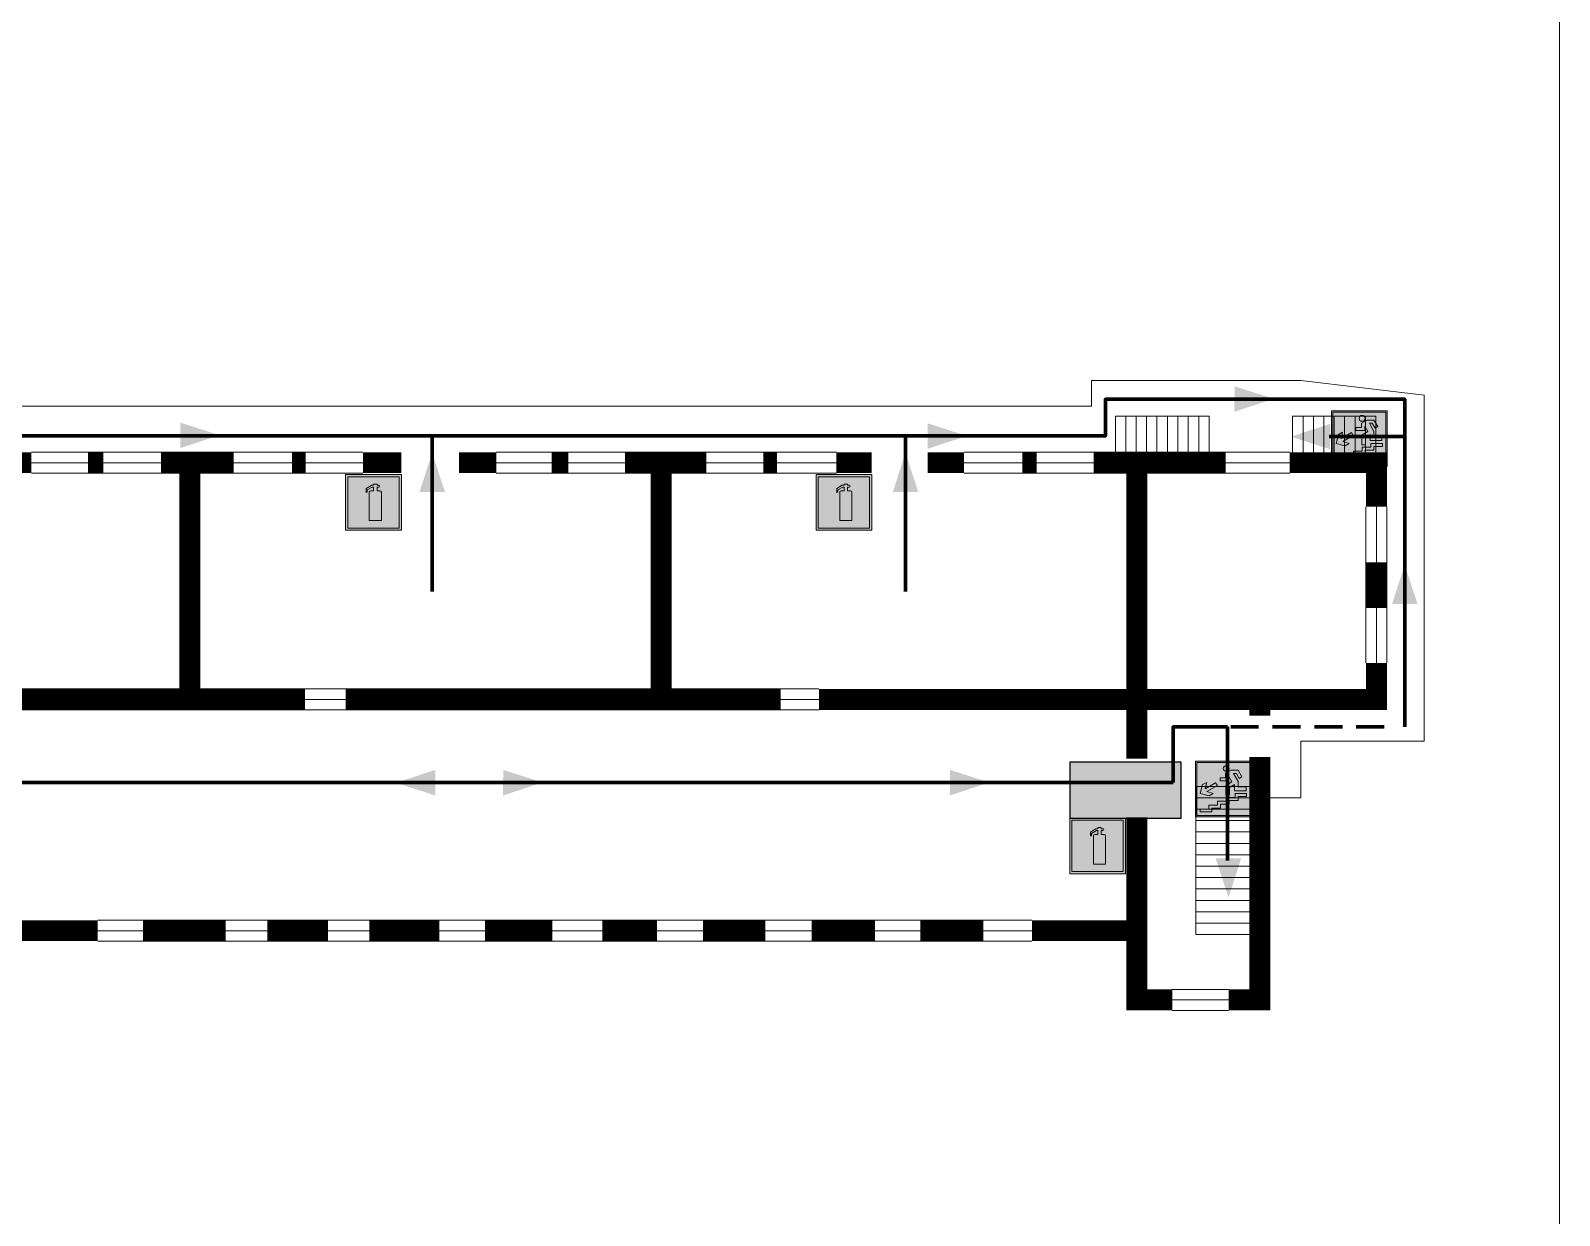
# Model space of a CAD drawing. Header units: millimetres. Extents: x 13810 to 67229, y 12374 to 21950.
# Drawn here: x 33768.2 to 33987.4, y 15085.1 to 15255.1 of the extents above; entities that cross this region are included whole.
import ezdxf

# ---------------------------------------------------------------- set-up
doc = ezdxf.new("R2010")
doc.units = ezdxf.units.MM
doc.linetypes.add('{ Wide Dash }', pattern=[12, 4, -2, 4, -2])
doc.layers.add('План_Штампы', color=7, linetype='Continuous')

# ---------------------------------------------------------------- blocks, each defined once
blk = doc.blocks.new('вниз 3')
at = {"lineweight": 0, "true_color": 0xffffff}
h = blk.add_hatch(color=7, dxfattribs=at)
h.dxf.hatch_style = 1
h.paths.add_polyline_path([(40997.5, -4475.69), (40997.25, -4475.28), (40995.76, -4476.15), (40995.97, -4475.23), (40995.39, -4475.56), (40995.05, -4476.83), (40996.33, -4477.17), (40996.91, -4476.83), (40996, -4476.55)], flags=0)
h.paths.add_polyline_path([(40999.81, -4473.95), (41000.22, -4473.95), (41000.64, -4474.67), (41001.03, -4474.43), (41000.46, -4473.49), (41000.42, -4473.49), (40999.43, -4473.49), (40998.68, -4473.92), (40998.68, -4474.57), (40997.88, -4474.57), (40997.88, -4475), (40999.14, -4475), (40999.14, -4474.43), (40999.14, -4474.38), (40999.59, -4475.15), (40998.72, -4475.67), (40998.72, -4477.06), (40999.24, -4477.06), (40999.24, -4475.96), (40999.95, -4475.56), (40999.95, -4476.43), (41001.61, -4476.43), (41001.61, -4475.88), (41000.47, -4475.88), (41000.47, -4475.12)], flags=0)
h.paths.add_polyline_path([(40999.2, -4473.24, 1), (40998.35, -4473.24, 1)], flags=0)
h.paths.add_polyline_path([(41000.46, -4477.26), (41001.69, -4477.26), (41001.69, -4476.84), (41000.03, -4476.84), (41000.03, -4477.39), (40998.78, -4477.39), (40998.78, -4477.95), (40997.53, -4477.95), (40997.53, -4478.5), (40996.29, -4478.5), (40996.29, -4479.06), (40995.05, -4479.06), (40995.05, -4479.48), (40995.29, -4479.48), (40996.72, -4479.48), (40996.72, -4478.92), (40997.97, -4478.92), (40997.97, -4478.36), (40999.2, -4478.36), (40999.2, -4477.81), (41000.46, -4477.81)], flags=0)
h.paths.add_polyline_path([(41002.37, -4472.17), (40994.37, -4472.17), (40994.37, -4480.17), (41002.37, -4480.17)])
h.paths.add_polyline_path([(41002.16, -4479.96), (40994.57, -4479.96), (40994.57, -4472.37), (41002.16, -4472.37)], flags=16)
h.paths.add_polyline_path([(41001.61, -4475.88), (41001.61, -4476.43), (40999.95, -4476.43), (40999.95, -4475.56), (40999.24, -4475.96), (40999.24, -4477.06), (40998.72, -4477.06), (40998.72, -4475.67), (40999.59, -4475.15), (40999.14, -4474.38), (40999.14, -4474.43), (40999.14, -4475), (40997.88, -4475), (40997.88, -4474.57), (40998.68, -4474.57), (40998.68, -4473.92), (40999.43, -4473.49), (41000.42, -4473.49), (41000.46, -4473.49), (41001.03, -4474.43), (41000.64, -4474.67), (41000.22, -4473.95), (40999.81, -4473.95), (41000.47, -4475.12), (41000.47, -4475.88)], flags=0)
h.paths.add_polyline_path([(41001.69, -4476.84), (41001.69, -4477.26), (41000.46, -4477.26), (41000.46, -4477.81), (40999.2, -4477.81), (40999.2, -4478.36), (40997.97, -4478.36), (40997.97, -4478.92), (40996.72, -4478.92), (40996.72, -4479.48), (40995.05, -4479.48), (40995.05, -4479.06), (40996.29, -4479.06), (40996.29, -4478.5), (40997.53, -4478.5), (40997.53, -4477.95), (40998.78, -4477.95), (40998.78, -4477.39), (41000.03, -4477.39), (41000.03, -4476.84)], flags=0)
h.paths.add_polyline_path([(40998.35, -4473.24, -1), (40999.2, -4473.24, -1)], flags=0)
h.paths.add_polyline_path([(40997.5, -4475.69), (40996, -4476.55), (40996.91, -4476.83), (40996.33, -4477.17), (40995.05, -4476.83), (40995.39, -4475.56), (40995.97, -4475.23), (40995.76, -4476.15), (40997.25, -4475.28)], flags=0)
at = {"lineweight": 0}
h = blk.add_hatch(color=126, dxfattribs=at)
h.dxf.hatch_style = 1
h.paths.add_polyline_path([(41002.16, -4472.37), (40994.57, -4472.37), (40994.57, -4479.96), (41002.16, -4479.96)])
h.paths.add_polyline_path([(40995.97, -4475.23), (40995.76, -4476.15), (40997.25, -4475.28), (40997.5, -4475.69), (40996, -4476.55), (40996.91, -4476.83), (40996.33, -4477.17), (40995.05, -4476.83), (40995.39, -4475.56)], flags=16)
h.paths.add_polyline_path([(40997.88, -4474.57), (40998.68, -4474.57), (40998.68, -4473.92), (40999.43, -4473.49), (41000.42, -4473.49), (41000.46, -4473.49), (41001.03, -4474.43), (41000.64, -4474.67), (41000.22, -4473.95), (40999.81, -4473.95), (41000.47, -4475.12), (41000.47, -4475.88), (41001.61, -4475.88), (41001.61, -4476.43), (40999.95, -4476.43), (40999.95, -4475.56), (40999.24, -4475.96), (40999.24, -4477.06), (40998.72, -4477.06), (40998.72, -4475.67), (40999.59, -4475.15), (40999.14, -4474.38), (40999.14, -4474.43), (40999.14, -4475), (40997.88, -4475)], flags=16)
h.paths.add_polyline_path([(40998.35, -4473.24, -1), (40999.2, -4473.24, -1)], flags=16)
h.paths.add_polyline_path([(40997.53, -4477.95), (40998.78, -4477.95), (40998.78, -4477.39), (41000.03, -4477.39), (41000.03, -4476.84), (41001.69, -4476.84), (41001.69, -4477.26), (41000.46, -4477.26), (41000.46, -4477.81), (40999.2, -4477.81), (40999.2, -4478.36), (40997.97, -4478.36), (40997.97, -4478.92), (40996.72, -4478.92), (40996.72, -4479.48), (40995.05, -4479.48), (40995.05, -4479.06), (40996.29, -4479.06), (40996.29, -4478.5), (40997.53, -4478.5)], flags=16)
at = {"lineweight": 0, "true_color": 0xffffff}
h = blk.add_hatch(color=7, dxfattribs=at)
h.dxf.hatch_style = 1
h.paths.add_polyline_path([(40999.2, -4473.24, 1), (40998.35, -4473.24, 1)])
h.paths.add_polyline_path([(40999.81, -4473.95), (41000.22, -4473.95), (41000.64, -4474.67), (41001.03, -4474.43), (41000.46, -4473.49), (41000.42, -4473.49), (40999.43, -4473.49), (40998.68, -4473.92), (40998.68, -4474.57), (40997.88, -4474.57), (40997.88, -4475), (40999.14, -4475), (40999.14, -4474.43), (40999.14, -4474.38), (40999.59, -4475.15), (40998.72, -4475.67), (40998.72, -4477.06), (40999.24, -4477.06), (40999.24, -4475.96), (40999.95, -4475.56), (40999.95, -4476.43), (41001.61, -4476.43), (41001.61, -4475.88), (41000.47, -4475.88), (41000.47, -4475.12)])
h.paths.add_polyline_path([(40999.2, -4477.81), (41000.46, -4477.81), (41000.46, -4477.26), (41001.69, -4477.26), (41001.69, -4476.84), (41000.03, -4476.84), (41000.03, -4477.39), (40998.78, -4477.39), (40998.78, -4477.95), (40997.53, -4477.95), (40997.53, -4478.5), (40996.29, -4478.5), (40996.29, -4479.06), (40995.05, -4479.06), (40995.05, -4479.48), (40995.29, -4479.48), (40996.72, -4479.48), (40996.72, -4478.92), (40997.97, -4478.92), (40997.97, -4478.36), (40999.2, -4478.36)])
h.paths.add_polyline_path([(40997.5, -4475.69), (40997.25, -4475.28), (40995.76, -4476.15), (40995.97, -4475.23), (40995.39, -4475.56), (40995.05, -4476.83), (40996.33, -4477.17), (40996.91, -4476.83), (40996, -4476.55)])
at = {"color": 126, "lineweight": 0}
for points in [[(40994.37, -4472.17), (41002.37, -4472.17), (41002.37, -4480.17), (40994.37, -4480.17)], [(40994.57, -4472.37), (41002.16, -4472.37), (41002.16, -4479.96), (40994.57, -4479.96)]]:
    blk.add_lwpolyline(points, close=True, dxfattribs=at)
for points in [[(40999.14, -4474.43), (40999.14, -4475), (40997.88, -4475), (40997.88, -4474.57), (40998.68, -4474.57), (40998.68, -4473.92), (40999.43, -4473.49), (41000.42, -4473.49), (41000.46, -4473.49), (41001.03, -4474.43), (41000.64, -4474.67), (41000.22, -4473.95), (40999.81, -4473.95), (41000.47, -4475.12), (41000.47, -4475.88), (41001.61, -4475.88), (41001.61, -4476.43), (40999.95, -4476.43), (40999.95, -4475.56), (40999.24, -4475.96), (40999.24, -4477.06), (40998.72, -4477.06), (40998.72, -4475.67), (40999.59, -4475.15), (40999.14, -4474.38), (40999.14, -4474.43)], [(40995.05, -4476.83), (40995.39, -4475.56), (40995.97, -4475.23), (40995.76, -4476.15), (40997.25, -4475.28), (40997.5, -4475.69), (40996, -4476.55), (40996.91, -4476.83), (40996.33, -4477.17), (40995.05, -4476.83)], [(40995.29, -4479.48), (40995.05, -4479.48), (40995.05, -4479.06), (40996.29, -4479.06), (40996.29, -4478.5), (40997.53, -4478.5), (40997.53, -4477.95), (40998.78, -4477.95), (40998.78, -4477.39), (41000.03, -4477.39), (41000.03, -4476.84), (41001.69, -4476.84), (41001.69, -4477.26), (41000.46, -4477.26), (41000.46, -4477.81), (40999.2, -4477.81), (40999.2, -4478.36), (40997.97, -4478.36), (40997.97, -4478.92), (40996.72, -4478.92), (40996.72, -4479.48), (40995.05, -4479.48)]]:
    blk.add_lwpolyline(points, dxfattribs=at)
blk.add_circle((40998.77, -4473.24), 0.426, dxfattribs=at)
blk = doc.blocks.new('A$C3AD82952')
at = {"true_color": 0xf5f5ff}
h = blk.add_hatch(color=7, dxfattribs=at)
h.dxf.hatch_style = 1
h.paths.add_polyline_path([(8.21, 8.73, 0.414214), (7.89, 9.05), (7.22, 9.05), (7.22, 9.92), (7.59, 9.92, 1), (7.57, 10.36), (7.22, 10.36), (7.22, 10.6), (6.43, 10.6), (6.43, 10.36), (6.01, 10.36), (4.74, 9.59), (4.74, 8.69), (4.98, 8.73), (4.98, 9.26), (6.12, 9.91), (6.43, 9.91), (6.43, 9.05), (5.76, 9.05, 0.414214), (5.44, 8.73), (5.44, 2.2), (8.21, 2.2)], flags=0)
h.paths.add_polyline_path([(12.8, 12.8), (0, 12.8), (0, 0), (12.8, 0)])
h.paths.add_polyline_path([(0.51, 12.29), (12.29, 12.29), (12.29, 0.51), (0.51, 0.51)], flags=16)
h.paths.add_polyline_path([(4.74, 9.59), (6.01, 10.36), (6.43, 10.36), (6.43, 10.6), (7.22, 10.6), (7.22, 10.36), (7.59, 10.36, -0.94586), (7.59, 9.92), (7.22, 9.92), (7.22, 9.05), (7.89, 9.05, -0.414214), (8.21, 8.73), (8.21, 2.2), (5.44, 2.2), (5.44, 8.73, -0.414214), (5.76, 9.05), (6.43, 9.05), (6.43, 9.91), (6.12, 9.91), (4.98, 9.26), (4.98, 8.73), (4.74, 8.69)], flags=0)
h = blk.add_hatch(color=242)
h.dxf.hatch_style = 1
h.paths.add_polyline_path([(12.29, 12.29), (0.51, 12.29), (0.51, 0.51), (12.29, 0.51)])
h.paths.add_polyline_path([(4.74, 8.69), (4.74, 9.59), (6.01, 10.36), (6.43, 10.36), (6.43, 10.6), (7.22, 10.6), (7.22, 10.36), (7.59, 10.36, -0.94586), (7.59, 9.92), (7.22, 9.92), (7.22, 9.05), (7.89, 9.05, -0.414214), (8.21, 8.73), (8.21, 2.2), (5.44, 2.2), (5.44, 8.73, -0.414214), (5.76, 9.05), (6.43, 9.05), (6.43, 9.91), (6.12, 9.91), (4.98, 9.26), (4.98, 8.73)], flags=16)
h = blk.add_hatch(color=7, dxfattribs=at)
h.dxf.hatch_style = 1
h.paths.add_polyline_path([(8.21, 8.73, 0.414214), (7.89, 9.05), (7.22, 9.05), (7.22, 9.92), (7.59, 9.92, 1), (7.57, 10.36), (7.22, 10.36), (7.22, 10.6), (6.43, 10.6), (6.43, 10.36), (6.01, 10.36), (4.74, 9.59), (4.74, 8.69), (4.98, 8.73), (4.98, 9.26), (6.12, 9.91), (6.43, 9.91), (6.43, 9.05), (5.76, 9.05, 0.414214), (5.44, 8.73), (5.44, 2.2), (8.21, 2.2)])
at = {"color": 242, "lineweight": 5}
for p, q in [((0, 0), (0, 12.8)), ((0, 12.8), (12.8, 12.8)), ((7.22, 10.6), (6.43, 10.6)), ((6.43, 10.6), (6.43, 10.36)), ((7.22, 10.36), (7.22, 10.6)), ((12.8, 0), (12.8, 12.8)), ((6.01, 10.36), (4.74, 9.59)), ((4.74, 9.59), (4.74, 8.69)), ((4.74, 8.69), (4.98, 8.73)), ((4.98, 9.26), (6.12, 9.91)), ((4.98, 8.73), (4.98, 9.26)), ((5.44, 2.2), (5.44, 8.73)), ((5.76, 9.05), (6.43, 9.05)), ((6.01, 10.36), (6.43, 10.36)), ((6.12, 9.91), (6.43, 9.91)), ((6.43, 9.91), (6.43, 9.05)), ((7.59, 10.36), (7.22, 10.36)), ((7.22, 9.05), (7.22, 9.92)), ((7.59, 9.92), (7.22, 9.92)), ((7.89, 9.05), (7.22, 9.05)), ((8.21, 2.2), (8.21, 8.73)), ((0, 0), (12.8, 0)), ((5.44, 2.2), (8.21, 2.2))]:
    blk.add_line(p, q, dxfattribs=at)
blk.add_lwpolyline([(0.51, 12.29), (12.29, 12.29), (12.29, 0.51), (0.51, 0.51)], close=True, dxfattribs=at)
for centre, radius, start, end in [((5.76, 8.73), 0.32, 90, 180), ((7.58, 10.14), 0.223, 273.1875, 86.8125), ((7.89, 8.73), 0.32, 0, 90)]:
    blk.add_arc(centre, radius, start, end, dxfattribs=at)
blk = doc.blocks.new('A$C7B4425F7')
at = {"true_color": 0xffffff}
blk.add_hatch(color=7, dxfattribs=at).paths.add_polyline_path([(0, 0), (-16, 0), (-16, -8), (0, -8)])
h = blk.add_hatch(color=126)
h.paths.add_polyline_path([(-0.2, -0.2), (-15.8, -0.2), (-15.8, -7.8), (-0.2, -7.8)])
h.paths.add_polyline_path([(-11.76, -2.03), (-11.76, -3.66), (-11.17, -3.66, -0.568275), (-11.17, -6.18), (-12.58, -6.18), (-12.58, -2.03)], flags=16)
h.paths.add_polyline_path([(-13.33, -4.12, -0.495768), (-13.59, -6.18), (-15.03, -6.18), (-15.03, -2.03), (-13.59, -2.03, -0.487973)], flags=16)
h.paths.add_polyline_path([(-10.25, -2.03), (-9.48, -2.03), (-9.48, -6.18), (-10.25, -6.18)], flags=16)
h.paths.add_polyline_path([(-13.84, -3.69), (-14.24, -3.69), (-14.24, -3.03), (-13.9, -3.03, -0.692621)], flags=0)
h.paths.add_polyline_path([(-9.15, -2.03), (-8.4, -2.03), (-8.04, -3.07), (-7.68, -2.03), (-6.93, -2.03), (-7.64, -4.1), (-6.93, -6.18), (-7.68, -6.18), (-8.04, -5.14), (-8.4, -6.18), (-9.15, -6.18), (-8.44, -4.1)], flags=16)
h.paths.add_polyline_path([(-11.76, -4.46), (-11.42, -4.46, -0.692621), (-11.36, -5.12), (-11.76, -5.12)], flags=0)
h.paths.add_polyline_path([(-13.9, -5.2), (-14.24, -5.2), (-14.24, -4.55), (-13.84, -4.55, -0.708038)], flags=0)
edge = h.paths.add_edge_path(flags=16)
edge.add_ellipse((-5.51, -4.08), major_axis=(0, 2.05), ratio=0.586184, start_angle=0, end_angle=360)
edge = h.paths.add_edge_path(flags=0)
edge.add_ellipse((-5.51, -4.08), major_axis=(0, 1.14), ratio=0.454828, start_angle=0, end_angle=360)
h.paths.add_polyline_path([(-4.13, -4.96, 0.377264), (-3.48, -4.52, 0.0555), (-3.16, -2.03), (-1.66, -2.03), (-1.66, -4.96), (-0.96, -4.96), (-0.96, -7.01), (-1.75, -7.01), (-1.75, -6.18), (-3.3, -6.18), (-3.3, -7.02), (-4.13, -7.02)], flags=16)
h.paths.add_polyline_path([(-2.73, -2.91), (-2.28, -2.91), (-2.28, -4.96), (-3.05, -4.96, 0.079136)], flags=0)
at = {"color": 126}
blk.add_lwpolyline([(-16, -8), (0, -8), (0, 0), (-16, 0)], close=True, dxfattribs=at)

msp = doc.modelspace()

# ---------------------------------------------------------------- linework, layer by layer
at = {"color": 126, "lineweight": 0, "true_color": 0x008754}
msp.add_lwpolyline([(33387.42, 15335.9), (33987.42, 15335.9), (33987.42, 14940.9), (33387.42, 14940.9)], close=True, dxfattribs=at)
msp.add_lwpolyline([(33387.42, 15335.9), (33987.42, 15335.9), (33987.42, 14940.9), (33387.42, 14940.9)], close=True, dxfattribs=at)
msp.add_lwpolyline([(33387.42, 15335.9), (33987.42, 15335.9), (33987.42, 14940.9), (33387.42, 14940.9)], close=True, dxfattribs=at)
msp.add_lwpolyline([(33387.42, 15335.9), (33987.42, 15335.9), (33987.42, 14940.9), (33387.42, 14940.9)], close=True, dxfattribs=at)
at = {"lineweight": 0}
for points in [[(33539.73, 15199.15), (33548.58, 15199.15), (33548.58, 15201.2), (33920.33, 15201.2), (33920.33, 15204.87), (33950.34, 15204.87), (33968.03, 15202.79), (33968.03, 15153.16), (33950.35, 15153.16), (33950.35, 15145.04), (33944.44, 15145.04)], [(33923.74, 15194.6), (33923.74, 15199.76)], [(33923.74, 15199.76), (33937.18, 15199.76)], [(33925.23, 15194.6), (33925.23, 15199.76)], [(33925.23, 15194.6), (33925.23, 15199.76)], [(33926.72, 15194.6), (33926.72, 15199.76)], [(33926.72, 15194.6), (33926.72, 15199.76)], [(33928.22, 15194.6), (33928.22, 15199.76)], [(33928.22, 15194.6), (33928.22, 15199.76)], [(33929.71, 15194.6), (33929.71, 15199.76)], [(33929.71, 15194.6), (33929.71, 15199.76)], [(33931.21, 15194.6), (33931.21, 15199.76)], [(33931.21, 15194.6), (33931.21, 15199.76)], [(33932.7, 15194.6), (33932.7, 15199.76)], [(33932.7, 15194.6), (33932.7, 15199.76)], [(33934.2, 15194.6), (33934.2, 15199.76)], [(33934.2, 15194.6), (33934.2, 15199.76)], [(33935.69, 15194.6), (33935.69, 15199.76)], [(33935.69, 15194.6), (33935.69, 15199.76)], [(33937.18, 15194.6), (33937.18, 15199.76)], [(33949.15, 15194.6), (33949.15, 15199.76)], [(33949.15, 15194.6), (33949.15, 15199.76)], [(33949.15, 15199.76), (33961.11, 15199.76)], [(33950.65, 15194.6), (33950.65, 15199.76)], [(33950.65, 15194.6), (33950.65, 15199.76)], [(33952.14, 15194.6), (33952.14, 15199.76)], [(33952.14, 15194.6), (33952.14, 15199.76)], [(33952.14, 15194.6), (33952.14, 15199.76)], [(33952.14, 15194.6), (33952.14, 15199.76)], [(33953.63, 15194.6), (33953.63, 15199.76)], [(33953.63, 15194.6), (33953.63, 15199.76)], [(33953.63, 15194.6), (33953.63, 15199.76)], [(33953.63, 15194.6), (33953.63, 15199.76)], [(33955.13, 15194.6), (33955.13, 15199.76)], [(33955.13, 15194.6), (33955.13, 15199.76)], [(33955.13, 15194.6), (33955.13, 15199.76)], [(33955.13, 15194.6), (33955.13, 15199.76)], [(33956.62, 15194.6), (33956.62, 15199.76)], [(33956.62, 15194.6), (33956.62, 15199.76)], [(33956.62, 15194.6), (33956.62, 15199.76)], [(33956.62, 15194.6), (33956.62, 15199.76)], [(33958.12, 15194.6), (33958.12, 15199.76)], [(33958.12, 15194.6), (33958.12, 15199.76)], [(33958.12, 15194.6), (33958.12, 15199.76)], [(33959.61, 15194.6), (33959.61, 15199.76)], [(33959.61, 15194.6), (33959.61, 15199.76)], [(33961.11, 15194.6), (33961.11, 15199.76)], [(33768.3, 15194.6), (33815.84, 15194.6)], [(33834.96, 15194.6), (33883.75, 15194.6)], [(33902.05, 15194.6), (33948.75, 15194.6)], [(33768.3, 15193.1), (33815.84, 15193.1)], [(33834.96, 15193.1), (33883.75, 15193.1)], [(33902.05, 15193.1), (33948.75, 15193.1)], [(33768.3, 15191.6), (33815.84, 15191.6)], [(33834.96, 15191.6), (33883.75, 15191.6)], [(33902.05, 15191.6), (33948.75, 15191.6)], [(33959.68, 15164.37), (33959.68, 15186.77)], [(33961.18, 15164.37), (33961.18, 15186.77)], [(33962.68, 15164.37), (33962.68, 15186.77)], [(33604.8, 15160.64), (33881.24, 15160.64)], [(33604.8, 15159.14), (33881.24, 15159.14)], [(33604.8, 15157.64), (33881.24, 15157.64)], [(33935.29, 15146.65), (33944.44, 15146.65)], [(33935.29, 15146.65), (33935.29, 15125.41)], [(33935.29, 15145.02), (33944.44, 15145.02)], [(33935.29, 15145.02), (33944.44, 15145.02)], [(33935.29, 15143.38), (33944.44, 15143.38)], [(33935.29, 15143.38), (33944.44, 15143.38)], [(33935.29, 15141.75), (33944.44, 15141.75)], [(33935.29, 15141.75), (33944.44, 15141.75)], [(33935.29, 15140.12), (33944.44, 15140.12)], [(33935.29, 15140.12), (33944.44, 15140.12)], [(33935.29, 15138.48), (33944.44, 15138.48)], [(33935.29, 15138.48), (33944.44, 15138.48)], [(33935.29, 15136.85), (33944.44, 15136.85)], [(33935.29, 15136.85), (33944.44, 15136.85)], [(33935.29, 15135.22), (33944.44, 15135.22)], [(33935.29, 15135.22), (33944.44, 15135.22)], [(33935.29, 15133.58), (33944.44, 15133.58)], [(33935.29, 15133.58), (33944.44, 15133.58)], [(33935.29, 15131.95), (33944.44, 15131.95)], [(33935.29, 15131.95), (33944.44, 15131.95)], [(33935.29, 15130.31), (33944.44, 15130.31)], [(33935.29, 15130.31), (33944.44, 15130.31)], [(33777.83, 15127.46), (33911.77, 15127.46)], [(33935.29, 15128.68), (33944.44, 15128.68)], [(33935.29, 15128.68), (33944.44, 15128.68)], [(33935.29, 15127.05), (33944.44, 15127.05)], [(33935.29, 15127.05), (33944.44, 15127.05)], [(33777.83, 15125.96), (33911.77, 15125.96)], [(33777.83, 15124.46), (33911.77, 15124.46)], [(33935.29, 15125.41), (33944.44, 15125.41)], [(33931.9, 15117.53), (33939.97, 15117.53)], [(33931.9, 15116.03), (33939.97, 15116.03)], [(33931.9, 15114.53), (33939.97, 15114.53)]]:
    msp.add_lwpolyline(points, dxfattribs=at)
at = {"color": 126, "lineweight": 100, "true_color": 0x008754}
for points in [[(33551.81, 15152.67), (33551.81, 15140.29), (33551.81, 15196.95), (33922.32, 15196.95), (33922.32, 15202.19), (33965.23, 15202.19), (33965.23, 15196.87)], [(33825.79, 15196.95), (33825.79, 15174.62)], [(33893.65, 15196.95), (33893.65, 15174.62)], [(33965.23, 15155.2), (33965.23, 15196.87), (33954.38, 15196.87)], [(33939.83, 15155.2), (33932.01, 15155.2), (33932.01, 15147.24)], [(33939.83, 15136.01), (33939.83, 15155.2)], [(33736.24, 15147.24), (33932.01, 15147.24)]]:
    msp.add_lwpolyline(points, dxfattribs=at)
at = {"lineweight": 0, "const_width": 3}
for points in [[(33768.3, 15193.1), (33762.93, 15193.1)], [(33778.63, 15193.1), (33776.43, 15193.1)], [(33797.33, 15193.1), (33786.91, 15193.1)], [(33791.03, 15193.1), (33791.03, 15159.14)], [(33807.66, 15193.1), (33805.68, 15193.1)], [(33821.36, 15193.1), (33815.84, 15193.1)], [(33834.96, 15193.1), (33829.62, 15193.1)], [(33845.3, 15193.1), (33842.89, 15193.1)], [(33865.1, 15193.1), (33853.42, 15193.1)], [(33858.63, 15193.1), (33858.63, 15159.14)], [(33875.24, 15193.1), (33873.27, 15193.1)], [(33888.82, 15193.1), (33883.75, 15193.1)], [(33902.05, 15193.1), (33896.81, 15193.1)], [(33912.45, 15193.1), (33910.39, 15193.1)], [(33939.55, 15193.1), (33920.65, 15193.1)], [(33926.83, 15150.64), (33926.83, 15193.1)], [(33961.18, 15186.77), (33961.18, 15193.1), (33948.75, 15193.1)], [(33961.18, 15172.26), (33961.18, 15178.78)], [(33961.18, 15164.37), (33961.18, 15159.14), (33881.24, 15159.14)], [(33807.56, 15159.14), (33744.19, 15159.14)], [(33875.73, 15159.14), (33813.35, 15159.14)], [(33944.44, 15156.82), (33944.44, 15159.14)], [(33939.97, 15116.04), (33944.44, 15116.04), (33944.44, 15150.87)], [(33926.83, 15142.2), (33926.83, 15116.04), (33931.9, 15116.04)], [(33738.85, 15125.96), (33777.83, 15125.96)], [(33784.3, 15125.96), (33796.15, 15125.96)], [(33802.16, 15125.96), (33810.83, 15125.96)], [(33816.76, 15125.96), (33826.8, 15125.96)], [(33833.33, 15125.96), (33843.03, 15125.96)], [(33850.2, 15125.96), (33858.01, 15125.96)], [(33864.62, 15125.96), (33873.55, 15125.96)], [(33880.17, 15125.96), (33889.27, 15125.96)], [(33895.79, 15125.96), (33904.81, 15125.96)], [(33911.77, 15125.96), (33926.83, 15125.96)]]:
    msp.add_lwpolyline(points, dxfattribs=at)
at = {"color": 126, "linetype": '{ Wide Dash }', "lineweight": 100, "true_color": 0x008754}
msp.add_lwpolyline([(33940.29, 15155.2), (33964.26, 15155.2)], dxfattribs=at)
at = {"layer": 'План_Штампы', "color": 126, "true_color": 0x008754}
for points in [[(33940.82, 15200.4), (33940.83, 15204.07), (33946.45, 15202.26)], [(33789.65, 15195.19), (33789.66, 15198.85), (33795.28, 15197.04)], [(33896.82, 15195.09), (33896.82, 15198.75), (33902.44, 15196.94)], [(33954.55, 15198.68), (33954.54, 15195.02), (33948.92, 15196.83)], [(33827.63, 15188.88), (33823.97, 15188.88), (33825.77, 15194.5)], [(33895.49, 15188.88), (33891.83, 15188.88), (33893.64, 15194.5)], [(33967.08, 15172.82), (33963.42, 15172.82), (33965.23, 15178.44)], [(33826.22, 15149.03), (33826.21, 15145.36), (33820.59, 15147.17)], [(33835.95, 15145.36), (33835.96, 15149.03), (33841.58, 15147.22)], [(33900.04, 15145.36), (33900.05, 15149.03), (33905.67, 15147.22)], [(33938.12, 15136.34), (33941.78, 15136.34), (33939.97, 15130.72)]]:
    msp.add_solid(points, dxfattribs=at)

# ---------------------------------------------------------------- block references
at = {"color": 126, "true_color": 0x008754}
for p in [(-7039.65, 19672.7), (-7059.13, 19622.47)]:
    msp.add_blockref('вниз 3', p, dxfattribs=at)
at = {"xscale": 0.625, "yscale": 0.625, "zscale": 0.625}
for p in [(33813.36, 15183.41), (33880.82, 15183.41), (33917.19, 15134.12)]:
    msp.add_blockref('A$C3AD82952', p, dxfattribs=at)
at = {"layer": 'План_Штампы'}
msp.add_blockref('A$C7B4425F7', (33933.19, 15150.12), dxfattribs=at)

doc.saveas('drawing.dxf')
